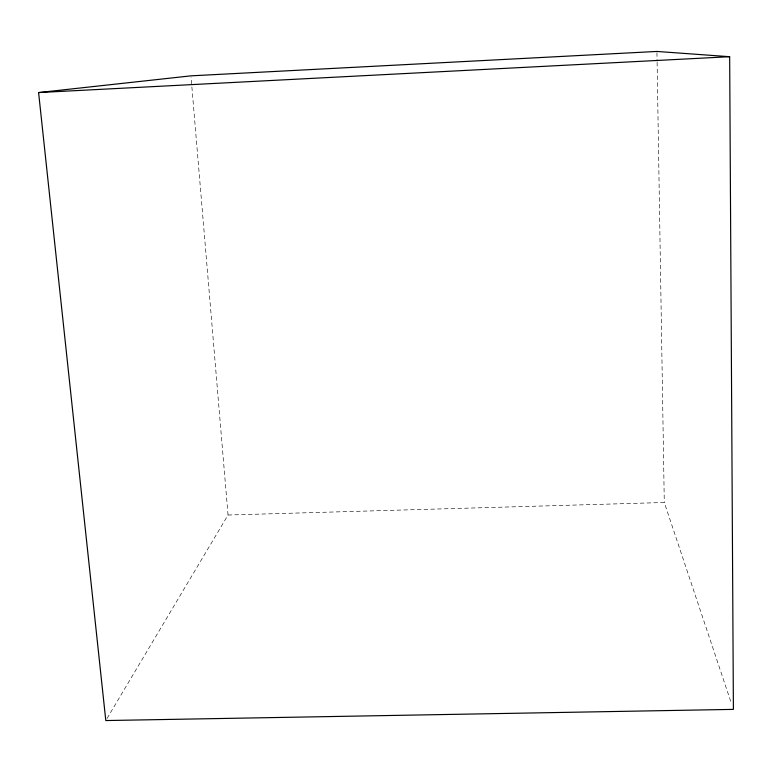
<?xml version="1.0" encoding="UTF-8"?>
<svg xmlns="http://www.w3.org/2000/svg" width="772" height="772" viewBox="0 0 772 772"><rect width="100%" height="100%" fill="white"/><g stroke="black" fill="none" stroke-linecap="round" stroke-linejoin="round"><path stroke-width="0.58" stroke-dasharray="3.86 2.9" d="M107.028 718.491L228.039 515.021L191.041 77.046M228.039 515.021L664.287 502.495L731.489 703.668M656.953 52.65L657.088 61.094M657.107 62.3L664.287 502.495"/><path stroke-width="1.16" d="M38.6 92.563L190.935 75.849L656.933 51.444L729.665 56.703L733.4 709.381L105.803 720.556L38.6 92.563L729.665 56.703"/></g></svg>
